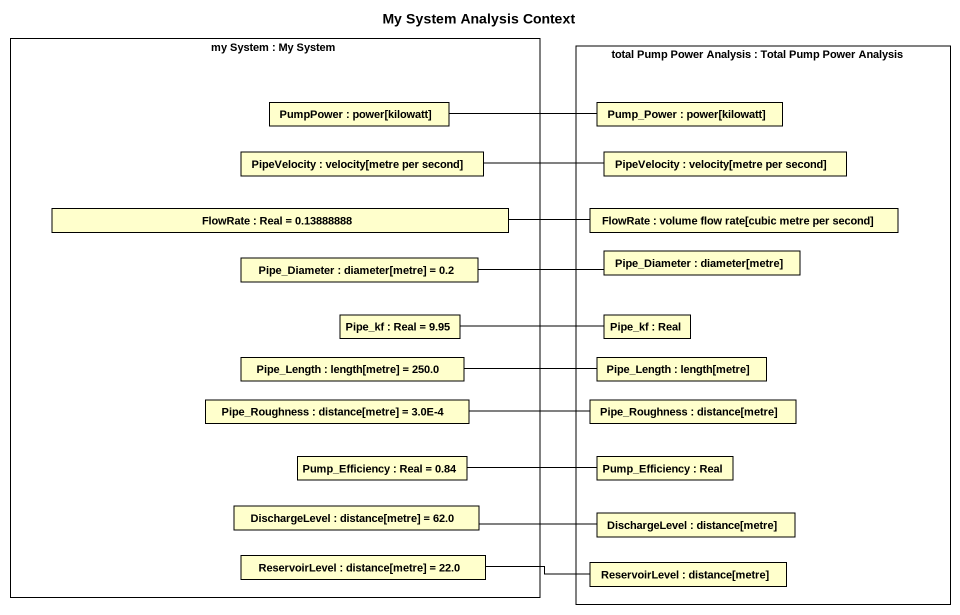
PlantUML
@startuml
title My System Analysis Context
rectangle "my System : My System" as my_System {
  rectangle "PumpPower : power[kilowatt]" as PumpPower
  rectangle "PipeVelocity : velocity[metre per second]" as PipeVelocity
  rectangle "FlowRate : Real = 0.13888888" as FlowRate
  rectangle "Pipe_Diameter : diameter[metre] = 0.2" as Pipe_Diameter
  rectangle "Pipe_kf : Real = 9.95" as Pipe_kf
  rectangle "Pipe_Length : length[metre] = 250.0" as Pipe_Length
  rectangle "Pipe_Roughness : distance[metre] = 3.0E-4" as Pipe_Roughness
  rectangle "Pump_Efficiency : Real = 0.84" as Pump_Efficiency
  rectangle "DischargeLevel : distance[metre] = 62.0" as DischargeLevel
  rectangle "ReservoirLevel : distance[metre] = 22.0" as ReservoirLevel
}
rectangle "total Pump Power Analysis : Total Pump Power Analysis" as total_Pump_Power_Analysis {
  rectangle "Pump_Power : power[kilowatt]" as Pump_Power
  rectangle "PipeVelocity : velocity[metre per second]" as PipeVelocity_2
  rectangle "FlowRate : volume flow rate[cubic metre per second]" as FlowRate_2
  rectangle "Pipe_Diameter : diameter[metre]" as Pipe_Diameter_2
  rectangle "Pipe_kf : Real" as Pipe_kf_2
  rectangle "Pipe_Length : length[metre]" as Pipe_Length_2
  rectangle "Pipe_Roughness : distance[metre]" as Pipe_Roughness_2
  rectangle "Pump_Efficiency : Real" as Pump_Efficiency_2
  rectangle "DischargeLevel : distance[metre]" as DischargeLevel_2
  rectangle "ReservoirLevel : distance[metre]" as ReservoirLevel_2
}
PumpPower -right- Pump_Power
PipeVelocity -right- PipeVelocity_2
FlowRate -right- FlowRate_2
Pipe_Diameter -right- Pipe_Diameter_2
Pipe_kf -right- Pipe_kf_2
Pipe_Length -right- Pipe_Length_2
Pipe_Roughness -right- Pipe_Roughness_2
Pump_Efficiency -right- Pump_Efficiency_2
DischargeLevel -right- DischargeLevel_2
ReservoirLevel -right- ReservoirLevel_2
@enduml
